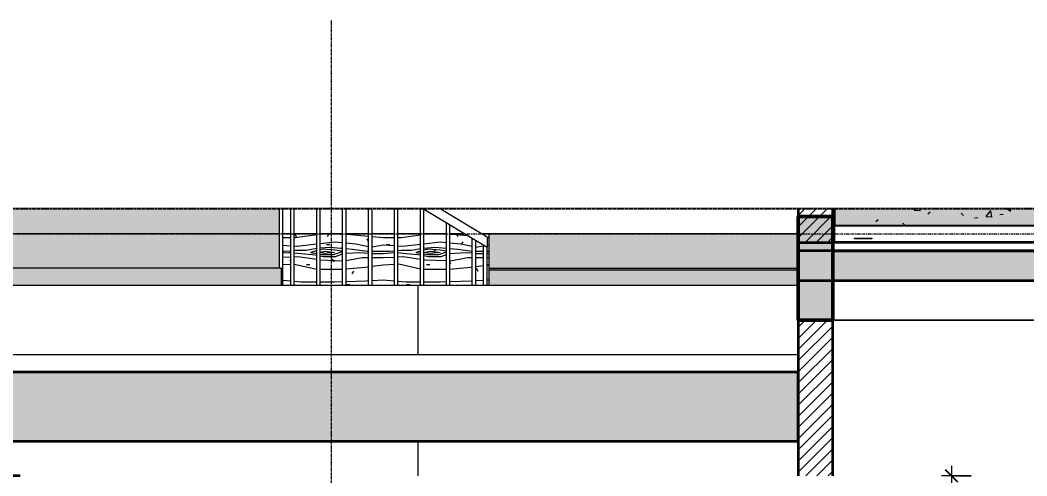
# Model space of a CAD drawing. Header units: millimetres. Extents: x 47270 to 150652, y -4714 to 3585.
# Drawn here: x 78199 to 84021, y 800 to 3435 of the extents above; entities that cross this region are included whole.
import ezdxf

# ---------------------------------------------------------------- set-up
doc = ezdxf.new("R2010")
doc.units = ezdxf.units.MM
for name, pattern in [('Centre', [31.75, 6.35, -4.7625, 15.875, -4.7625]), ('Grid Line', [22.225, 12.7, -3.175, 3.175, -3.175]), ('Hidden', [7.14375, 4.7625, -2.38125])]:
    doc.linetypes.add(name, pattern=pattern)
for name, color, linetype, lineweight in [('0-2', 50, 'Continuous', 5), ('A-ANNO-DIMS', 211, 'Continuous', 9), ('A-ANNO-DIMS-57', 211, 'Continuous', 9), ('A-DETL-GENF', 92, 'Continuous', 18), ('A-DETL-GENF-2', 92, 'Hidden', 25), ('A-FLOR-FNSH-1', 7, 'Continuous', 35), ('A-FLOR-FNSH-2', 250, 'Continuous', 18), ('A-FLOR-HRAL', 11, 'Continuous', 18), ('A-FLOR-HRAL-1', 250, 'Continuous', 18), ('A-FLOR-HRAL-2', 90, 'Continuous', 25), ('A-FLOR-LEVL-2', 51, 'Centre', 9), ('A-FLOR-PATT-1', 253, 'Continuous', 18), ('A-FLOR-PATT-2', 8, 'Continuous', 18), ('A-WALL', 113, 'Continuous', 18), ('A-WALL-1', 7, 'Continuous', 35), ('A-WALL-PATT', 111, 'Continuous', 18), ('A-WALL-PATT-1', 254, 'Continuous', 5), ('A-WALL-PATT-2', 255, 'Continuous', 18), ('A-WALL-PATT-3', 250, 'Continuous', 18), ('I-WALL-1', 250, 'Continuous', 18), ('M-EQPM-1', 250, 'Continuous', 18), ('S-BEAM-1', 9, 'Continuous', 5), ('S-BEAM-2', 10, 'Continuous', 50), ('S-BEAM-3', 250, 'Continuous', 18), ('S-GRID-1', 1, 'Grid Line', 9)]:
    doc.layers.add(name, color=color, linetype=linetype, lineweight=lineweight)
doc.styles.add('UTM Avo', font='', dxfattribs={"width": 0.9, "height": 142.5})
doc.styles.get('UTM Avo').set_extended_font_data('UTM Avo')
doc.dimstyles.new('1_Dim_chi_tiet_2_5', dxfattribs={"dimscale": 304.8, "dimtxt": 142.400385, "dimasz": 0.224409, "dimexe": 0.187008, "dimexo": 0.0625, "dimgap": 0.018701, "dimtad": 1, "dimdec": 0, "dimrnd": 5, "dimzin": 0, "dimdsep": 46, "dimtxsty": 'UTM Avo', "dimblk1": 'OBLIQUE', "dimblk2": 'OBLIQUE', "dimsah": 1, "dimcen": 0.09, "dimdle": 0.187008, "dimazin": 0, "dimtfac": 1, "dimtdec": 4, "dimtix": 1, "dimtmove": 0, "dimatfit": 3, "dimfxl": 0.374016, "dimfxlon": 1, "dimtvp": 1, "dimtolj": 1, "dimtzin": 0, "dimarcsym": 2})
pattern_1 = [(50, (58514, 15225), (415.38, -36.341), [43.434, -477.774]), (355, (58514, 15225), (-80.354, 435.61), [34.747, -382.219]), (100.451, (58548.6, 15221.97), (335.029, 399.266), [36.913, -406.045]), (46.184, (58514, 15340.8), (618.06, -95.857), [65.15, -716.66]), (96.636, (58565.5, 15332.84), (541.278, 564.135), [55.37, -609.068]), (351.184, (58514, 15340.8), (541.283, 564.13), [52.12, -573.33]), (21, (58571.9, 15311.87), (345.681, -233.165), [43.434, -477.774]), (326, (58571.9, 15311.87), (140.909, 419.949), [34.747, -382.219]), (71.451, (58600.7, 15292.44), (486.591, 186.781), [36.913, -406.045]), (37.5, (58513.99, 15225), (7.042, 192.7853), [3.822, -373.764, 3.822, -384.188, -383.667]), (37.5, (58513.99, 15225), (7.042, 192.7853), [-765.597, 3.822, -379.845]), (7.5, (58513.99, 15225), (152.3487, 228.4116), [3.822, -217.402, 3.822, -365.077, -146.228]), (7.5, (58513.99, 15225), (152.3487, 228.4116), [-590.123, 3.822, -142.406]), (327.5, (58384.84, 15225), (309.1468, -13.0621), [3.822, -140.958, 3.822, -447.891, -599.389]), (327.5, (58384.84, 15225), (309.1468, -13.0621), [-596.494, 3.822, -595.567]), (317.5, (58326.93, 15225), (337.7343, 57.9728), [3.822, -184.392, 3.822, -296.162, -425.653]), (317.5, (58326.93, 15225), (337.7343, 57.9728), [-488.198, 3.822, -421.831]), (45, (58513.99, 15225), (-143.325, 143.325), []), (45, (58513.99, 15442.17), (-143.325, 143.325), [])]
pattern_2 = [(45, (83560.068, 15225), (-32.24407, 32.24407), [])]
pattern_3 = [(0, (83560.07, 15225), (463.296, 115.824), [19.111, -328.361, 19.111, -2181.545]), (0, (83560.07, 15225), (463.296, 115.824), [-366.583, -328.361, 19.111, -675.833, -1158.24]), (0, (83560.07, 15225), (463.296, 115.824), [-1389.888, 19.111, -328.361, 19.111, -791.657]), (0, (83560.07, 15225), (463.296, 115.824), [-1756.471, -212.537, 19.111, -560.009]), (120, (83733.8, 15282.91), (-331.9545, 343.3141), [19.111, -328.361, -2200.656]), (120, (83733.8, 15282.91), (-331.9545, 343.3141), [-347.472, 19.111, -328.361, -1853.184]), (120, (83733.8, 15282.91), (-331.9545, 343.3141), [-694.944, 19.111, -675.833, -1158.24]), (120, (83733.8, 15282.91), (-331.9545, 343.3141), [-1389.888, 19.111, -328.361, -810.768]), (120, (83733.8, 15282.91), (-331.9545, 343.3141), [-1737.36, 19.111, -212.537, -579.12]), (120, (83733.8, 15282.91), (-331.9545, 343.3141), [-1969.008, 19.111, -560.009]), (240, (83791.72, 15514.56), (-131.3415, -459.1381), [19.111, -328.361, -2200.656]), (240, (83791.72, 15514.56), (-131.3415, -459.1381), [-347.472, 19.111, -328.361, -1853.184]), (240, (83791.72, 15514.56), (-131.3415, -459.1381), [-694.944, 19.111, -675.833, -1158.24]), (240, (83791.72, 15514.56), (-131.3415, -459.1381), [-1389.888, 19.111, -328.361, -810.768]), (240, (83791.72, 15514.56), (-131.3415, -459.1381), [-1737.36, 19.111, -212.537, -579.12]), (240, (83791.72, 15514.56), (-131.3415, -459.1381), [-1969.008, 19.111, -560.009])]
pattern_4 = [(349.695, (81092.695, 869.39), (3657.5982, -609.61), [68.155, -6747.38]), (0, (81159.75, 857.2), (609.6, 609.6), [67.06, -542.54]), (18.435, (81226.8, 857.2), (1219.2, 609.602), [57.83, -1869.89]), (172.875, (81281.67, 875.49), (4267.1994, -609.599), [49.15, -4865.604]), (174.806, (81232.9, 881.584), (6096.004, -609.5547), [67.333, -6665.92]), (194.036, (81165.85, 887.68), (-1828.802, -609.592), [75.4, -2438.04]), (9.462, (81141.46, 869.39), (3048.005, 609.5835), [37.08, -3670.97]), (353.66, (81178.04, 875.49), (-4876.8008, 609.5835), [55.2, -5464.96]), (185.711, (81232.9, 869.39), (-5486.3951, -609.6394), [61.264, -6065.14]), (168.69, (81171.94, 863.3), (2438.4, -609.6026), [31.084, -3077.28]), (354.806, (81037.83, 863.296), (-6096.004, 609.5547), [67.333, -6665.92]), (348.69, (81104.89, 857.2), (-2438.4, 609.6026), [62.17, -3046.194]), (0, (81165.85, 845), (609.6, 609.6), [73.15, -536.45]), (20.556, (81239, 845.01), (3048, 1219.197), [52.084, -5156.34]), (3.814, (81287.767, 863.296), (8534.40115, 609.5889), [91.643, -9072.654]), (354.806, (81379.207, 869.39), (-6096.004, 609.5547), [67.333, -6665.92]), (0, (81446.26, 863.3), (609.6, 609.6), [67.06, -542.54]), (5.194, (80903.72, 863.296), (6096.004, 609.5547), [67.333, -6665.92]), (354.806, (80970.775, 869.39), (-6096.004, 609.5547), [67.333, -6665.92]), (0, (80903.7, 875.5), (609.6, 609.6), [36.58, -573.02]), (5.194, (80940.295, 875.49), (6096.004, 609.5547), [67.333, -6665.92]), (0, (81007.35, 881.6), (609.6, 609.6), [60.96, -548.64]), (10.305, (81068.31, 881.584), (-3657.5982, -609.61), [68.155, -6747.38]), (5.194, (81135.367, 893.776), (6096.004, 609.5547), [67.333, -6665.92]), (354.806, (81202.42, 899.87), (-6096.004, 609.5547), [67.333, -6665.92]), (354.806, (81269.48, 893.776), (-6096.004, 609.5547), [67.333, -6665.92]), (351.87, (81336.535, 887.68), (-3657.6004, 609.593), [86.21, -4224.31]), (0, (81421.9, 875.5), (609.6, 609.6), [91.44, -518.16]), (347.471, (81397.495, 509.73), (3047.9989, -609.6108), [56.2, -5564.033]), (354.289, (81452.36, 497.536), (-5486.3951, 609.6394), [61.264, -6065.14]), (8.13, (81397.495, 509.73), (3657.6004, 609.593), [43.105, -4267.42]), (9.462, (81440.17, 515.82), (3048.005, 609.5835), [74.16, -3633.89]), (0, (80903.7, 528), (609.6, 609.6), [73.15, -536.45]), (350.538, (80976.87, 528.02), (-3048.005, 609.5835), [37.08, -3670.97]), (201.801, (81013.45, 521.92), (1828.8045, 609.587), [32.83, -3249.97]), (192.995, (80982.967, 509.73), (5486.3931, 1219.2375), [81.33, -8051.747]), (352.875, (81464.55, 509.73), (-4267.1994, 609.599), [49.15, -4865.604]), (7.125, (81464.55, 509.73), (4267.1994, 609.599), [49.15, -4865.604]), (0, (80903.7, 515.8), (609.6, 609.6), [48.77, -560.83]), (194.036, (80952.49, 515.82), (-1828.802, -609.592), [50.27, -2463.18]), (356.633, (81037.83, 534.112), (-9753.5944, 609.6919), [103.81, -10277.302]), (357.709, (81141.463, 528.016), (-14630.39665, 609.6991), [152.522, -15099.665]), (3.18, (81293.863, 521.92), (10363.1983, 609.6312), [109.897, -10879.823]), (9.462, (81403.59, 528.02), (3048.005, 609.5835), [111.24, -3596.81]), (10.305, (80903.72, 473.15), (-3657.5982, -609.61), [68.155, -6747.38]), (15.945, (80970.775, 485.34), (-2438.4042, -609.583), [88.76, -4349.196]), (0, (81056.1, 509.7), (609.6, 609.6), [79.25, -530.35]), (351.87, (81135.37, 509.73), (-3657.6004, 609.593), [86.21, -4224.31]), (3.576, (81220.71, 497.536), (9144.00297, 609.5468), [97.726, -9674.906]), (351.254, (81318.247, 503.63), (4267.201, -609.5878), [80.18, -7937.856]), (345.964, (81397.5, 491.44), (-1828.802, 609.592), [75.4, -2438.04]), (0, (81470.65, 473.15), (609.6, 609.6), [42.67, -566.93]), (174.806, (81037.83, 534.11), (6096.004, -609.5547), [134.665, -6598.587]), (355.236, (80903.72, 570.69), (-6705.5965, 609.6414), [146.81, -7193.745]), (0, (81050, 558.5), (609.6, 609.6), [140.21, -469.39]), (4.086, (81190.23, 558.496), (7924.795, 609.6527), [171.123, -8385.02]), (0, (81360.9, 570.7), (609.6, 609.6), [152.4, -457.2]), (7.125, (80903.72, 442.67), (4267.1994, 609.599), [147.443, -4767.31]), (6.34, (81050.02, 460.96), (4876.8008, 609.5835), [110.403, -5409.76]), (357.51, (81159.75, 473.152), (-13411.19697, 609.7044), [140.34, -13893.706]), (353.48, (81299.959, 467.056), (-15849.59217, 1828.85517), [214.749, -21260.135]), (3.013, (80903.72, 838.912), (10972.79715, 609.6408), [115.984, -11482.446]), (351.87, (81019.54, 845.01), (-3657.6004, 609.593), [129.316, -4181.21]), (357.614, (81147.559, 826.72), (-14020.79943, 609.61372), [146.43, -14496.664]), (10.62, (81293.863, 820.624), (-6705.59246, -1219.2397), [99.236, -9824.334]), (0, (81391.4, 838.9), (609.6, 609.6), [121.92, -487.68]), (356.82, (80903.72, 912.064), (-10363.1983, 609.6312), [109.897, -10879.823]), (6.009, (81013.447, 905.968), (-6095.999, -609.5992), [116.464, -11529.93]), (6.71, (81129.27, 918.16), (-5486.39734, -609.6157), [104.346, -10330.325]), (354.289, (81232.9, 930.35), (-5486.3951, 609.6394), [122.53, -6003.877]), (347.905, (81354.823, 918.16), (-5486.3949, 1219.22295), [87.28, -8640.862]), (9.462, (81440.17, 899.87), (3048.005, 609.5835), [74.16, -3633.89]), (3.814, (80903.72, 796.24), (8534.40115, 609.5889), [91.643, -9072.654]), (347.196, (80995.159, 802.336), (-7924.80896, 1828.76326), [137.532, -13615.67]), (0, (81129.3, 771.86), (609.6, 609.6), [152.4, -457.2]), (5.44, (81281.67, 771.856), (-6705.6025, -609.56085), [128.595, -12730.932]), (6.71, (81409.687, 784.048), (-5486.39734, -609.61573), [104.346, -10330.325]), (0, (80903.7, 954.74), (609.6, 609.6), [103.63, -505.97]), (8.13, (81007.35, 954.74), (3657.6004, 609.593), [172.42, -4138.1]), (357.614, (81178.039, 979.12), (-14020.79943, 609.61372), [146.43, -14496.664]), (354.472, (81324.343, 973.024), (12801.59101, -1219.3029), [189.859, -18796.025]), (6.843, (80903.719, 400), (-10363.19504, -1219.24128), [153.494, -15195.842]), (0, (81056.1, 418.3), (609.6, 609.6), [170.69, -438.91]), (356.348, (81226.807, 418.288), (-18897.60496, 1219.126665), [287.095, -28422.422]), (0, (80903.7, 613.36), (609.6, 609.6), [146.3, -463.3]), (4.764, (81050.02, 613.36), (6705.5965, 609.6414), [146.81, -7193.745]), (358.152, (81196.327, 625.552), (-18287.99624, 609.72412), [189.074, -18718.355]), (357.274, (81385.303, 619.456), (-12192.00424, 609.53415), [128.16, -12687.945]), (354.806, (80903.72, 710.896), (-6096.004, 609.5547), [134.665, -6598.587]), (0, (81037.83, 698.7), (609.6, 609.6), [195.07, -414.53]), (1.909, (81232.903, 698.704), (17678.40105, 609.55323), [182.982, -18115.176]), (3.576, (81415.783, 704.8), (9144.00297, 609.5468), [97.726, -9674.906])]

# ---------------------------------------------------------------- blocks, each defined once
blk = doc.blocks.new('NCV_TKTC_KET CAU_rvt-2-TKCS_BỂ NƯỚC NGẦM - MẶT CẮT 2')
at = {"layer": 'A-FLOR-PATT-1'}
h = blk.add_hatch(dxfattribs=at)
h.set_pattern_fill('FP_2', color=256, style=0, pattern_type=2)
h.set_pattern_definition(pattern_1)
h.paths.add_polyline_path([(68414.1, 1930), (68414.1, 2100), (65852.6, 2100), (65852.6, 1930), (67488.7, 1930)])
h.paths.add_polyline_path([(58303.7, 1930), (61127.5, 1930), (61127.5, 2100), (57652.6, 2100), (57652.6, 1930)])
h = blk.add_hatch(dxfattribs=at)
h.set_pattern_fill('FP_2', color=256, style=0, pattern_type=2)
h.set_pattern_definition(pattern_1)
h.paths.add_polyline_path([(68414.1, 1930), (68414.1, 2100), (65852.6, 2100), (65852.6, 1930), (67488.7, 1930)])
h.paths.add_polyline_path([(58303.7, 1930), (61127.5, 1930), (61127.5, 2100), (57652.6, 2100), (57652.6, 1930)])
at = {"layer": 'S-BEAM-1'}
for points in [[(57852.6, 2100), (57852.6, 2300), (57652.6, 2300), (57652.6, 2100)], [(57852.6, 1700), (57852.6, 2100), (57652.6, 2100), (57652.6, 1700)]]:
    blk.add_hatch(color=256, dxfattribs=at).paths.add_polyline_path(points)
at = {"layer": 'A-FLOR-FNSH-1'}
for p, q in [((61127.5, 2100), (57652.6, 2100)), ((57652.6, 2100), (57652.6, 1930)), ((57652.6, 1930), (61127.5, 1930)), ((53152.6, 800), (52577.6, 800))]:
    blk.add_line(p, q, dxfattribs=at)
at = {"layer": 'S-BEAM-2'}
for p, q in [((57852.6, 2300), (57652.6, 2300)), ((57652.6, 2300), (57652.6, 2100)), ((57852.6, 2100), (57852.6, 2300)), ((57652.6, 2100), (57652.6, 1700)), ((57852.6, 1700), (57852.6, 2100)), ((57652.6, 1700), (57852.6, 1700))]:
    blk.add_line(p, q, dxfattribs=at)
at = {"layer": 'S-BEAM-3'}
blk.add_line((57852.6, 1700), (60927.6, 1700), dxfattribs=at)
blk = doc.blocks.new('THU NUOC - THU NUOC-461820-TKCS_BỂ NƯỚC NGẦM - MẶT CẮT 2')
at = {"layer": 'M-EQPM-1'}
for p, q in [((57978.2, 2173.2), (58078.2, 2173.2)), ((57978.2, 2170), (57978.2, 2173.2)), ((58078.2, 2170), (57978.2, 2170)), ((58078.2, 2173.2), (58078.2, 2170))]:
    blk.add_line(p, q, dxfattribs=at)
blk = doc.blocks.new('Railing - Railing-784301-TKCS_BỂ NƯỚC NGẦM - MẶT CẮT 2')
at = {"layer": 'A-FLOR-HRAL-1'}
blk.add_line((57862.564287, 2245), (60917.564287, 2245), dxfattribs=at)
at = {"layer": 'A-FLOR-HRAL-2'}
for p, q in [((57862.564287, 2245), (57852.564287, 2245)), ((57852.564287, 2245), (57852.564287, 2150)), ((57862.564287, 2150), (57862.564287, 2245)), ((60927.564287, 2245), (60917.564287, 2245)), ((60917.564287, 2245), (60917.564287, 2150)), ((60927.564287, 2150), (60927.564287, 2245)), ((57852.564287, 2150), (57862.564287, 2150)), ((60917.564287, 2150), (60927.564287, 2150))]:
    blk.add_line(p, q, dxfattribs=at)
blk = doc.blocks.new('NCV_TKTC_TANG 1_rvt-2-TKCS_BỂ NƯỚC NGẦM - MẶT CẮT 2')
at = {"layer": 'A-WALL-PATT-2'}
h = blk.add_hatch(dxfattribs=at)
h.set_pattern_fill('FP_7', color=256, style=0, pattern_type=2)
h.set_pattern_definition([(50, (58514, 15225), (415.38, -36.341), [43.434, -477.774]), (355, (58514, 15225), (-80.354, 435.61), [34.747, -382.219]), (100.451, (58548.6, 15221.97), (335.029, 399.266), [36.913, -406.045]), (46.184, (58514, 15340.8), (618.06, -95.857), [65.15, -716.66]), (96.636, (58565.5, 15332.84), (541.278, 564.135), [55.37, -609.068]), (351.184, (58514, 15340.8), (541.283, 564.13), [52.12, -573.33]), (21, (58571.9, 15311.87), (345.681, -233.165), [43.434, -477.774]), (326, (58571.9, 15311.87), (140.909, 419.95), [34.747, -382.219]), (71.451, (58600.7, 15292.44), (486.591, 186.781), [36.913, -406.045]), (37.5, (58513.99, 15225), (7.042, 192.7853), [19.111, -358.475, 19.111, -368.899, -383.667]), (37.5, (58513.99, 15225), (7.042, 192.7853), [-765.597, 19.111, -364.556]), (7.5, (58513.99, 15225), (152.3487, 228.4116), [19.111, -202.113, 19.111, -349.788, -146.228]), (7.5, (58513.99, 15225), (152.3487, 228.4116), [-590.123, 19.111, -127.117]), (327.5, (58384.84, 15225), (309.1468, -13.062), [19.111, -125.669, 19.111, -432.603, -599.389]), (327.5, (58384.84, 15225), (309.1468, -13.062), [-596.494, 19.111, -580.278]), (317.5, (58326.93, 15225), (337.7343, 57.973), [19.111, -169.103, 19.111, -280.873, -425.653]), (317.5, (58326.93, 15225), (337.7343, 57.973), [-488.198, 19.111, -406.542])])
h.paths.add_polyline_path([(58139.7, 2250), (60917.6, 2250), (60917.6, 2344.7), (57862.6, 2344.7), (57862.6, 2250), (57975.7, 2250)])
h = blk.add_hatch(dxfattribs=at)
h.set_pattern_fill('FP_8', color=256, style=0, pattern_type=2)
h.set_pattern_definition([(37.5, (58513.985, 15225), (-1.82368, 55.79332), [1.911, -42.102, 1.911, -47.314, -47.053]), (37.5, (58513.985, 15225), (-1.82368, 55.79332), [-93.238, 1.911, -45.142]), (7.5, (58513.985, 15225), (51.24607, 81.71806), [1.911, -21.833, 1.911, -37.759, -15.202]), (7.5, (58513.985, 15225), (51.24607, 81.71806), [-63.414, 1.911, -13.291]), (327.5, (58478.37, 15225), (90.17286, 0.16381), [1.911, -12.567, 1.911, -50.21, -68.047]), (327.5, (58478.37, 15225), (90.17286, 0.16381), [-66.599, 1.911, -66.136]), (317.5, (58478.37, 15225), (87.04516, 25.41396), [1.911, -5.328, 1.911, -32.257, -39.091]), (317.5, (58478.37, 15225), (87.04516, 25.41396), [-41.407, 1.911, -37.18])])
h.paths.add_polyline_path([(58139.7, 2250), (60917.6, 2250), (60917.6, 2344.7), (57862.6, 2344.7), (57862.6, 2250), (57975.7, 2250)])
at = {"layer": 'A-WALL-PATT-3'}
h = blk.add_hatch(dxfattribs=at)
h.set_pattern_fill('FP_17', color=256, style=0, pattern_type=2)
h.set_pattern_definition([(45, (58513.985, 15225), (-30.22881, 30.22881), [])])
h.paths.add_polyline_path([(57862.6, 2250), (57862.6, 2344.7), (57852.6, 2344.7), (57852.6, 2250)])
at = {"layer": 'A-FLOR-FNSH-1'}
for p, q in [((60927.6, 2150), (57852.6, 2150)), ((57852.6, 2150), (57852.6, 2100)), ((57852.6, 2100), (60927.6, 2100))]:
    blk.add_line(p, q, dxfattribs=at)
at = {"layer": 'A-WALL-1'}
for p, q in [((57852.6, 2344.7), (57852.6, 2250)), ((57862.6, 2250), (57862.6, 2344.7)), ((57852.6, 2250), (57862.6, 2250))]:
    blk.add_line(p, q, dxfattribs=at)
at = {"layer": 'I-WALL-1'}
blk.add_line((57862.6, 2250), (60917.6, 2250), dxfattribs=at)
at = {"layer": 'A-FLOR-HRAL-1'}
blk.add_blockref('Railing - Railing-784301-TKCS_BỂ NƯỚC NGẦM - MẶT CẮT 2', (0, 0), dxfattribs=at)
at = {"layer": 'M-EQPM-1'}
blk.add_blockref('THU NUOC - THU NUOC-461820-TKCS_BỂ NƯỚC NGẦM - MẶT CẮT 2', (0, 0), dxfattribs=at)
blk = doc.blocks.new('Railing - 20mm-2407305-TKCS_BỂ NƯỚC NGẦM - MẶT CẮT 2')
at = {"layer": 'A-FLOR-HRAL'}
for p, q in [((54717.6, 1900), (54717.6, 2344.7)), ((54737.6, 1900), (54737.6, 2344.7))]:
    blk.add_line(p, q, dxfattribs=at)
blk = doc.blocks.new('Railing - 20mm-2407303-TKCS_BỂ NƯỚC NGẦM - MẶT CẮT 2')
at = {"layer": 'A-FLOR-HRAL'}
for p, q in [((54867.6, 1900), (54867.6, 2344.7)), ((54887.6, 1900), (54887.6, 2344.7))]:
    blk.add_line(p, q, dxfattribs=at)
blk = doc.blocks.new('Railing - 20mm-V2-TKCS_BỂ NƯỚC NGẦM - MẶT CẮT 2')
at = {"layer": 'A-FLOR-HRAL'}
for p, q in [((55017.6, 1900), (55017.6, 2344.7)), ((55037.6, 1900), (55037.6, 2344.7))]:
    blk.add_line(p, q, dxfattribs=at)
blk = doc.blocks.new('Railing - 20mm-V3-TKCS_BỂ NƯỚC NGẦM - MẶT CẮT 2')
at = {"layer": 'A-FLOR-HRAL'}
for p, q in [((55167.6, 1900), (55167.6, 2344.7)), ((55187.6, 1900), (55187.6, 2344.7))]:
    blk.add_line(p, q, dxfattribs=at)
blk = doc.blocks.new('Railing - 20mm-V4-TKCS_BỂ NƯỚC NGẦM - MẶT CẮT 2')
at = {"layer": 'A-FLOR-HRAL'}
for p, q in [((55317.6, 1900), (55317.6, 2344.7)), ((55337.6, 1900), (55337.6, 2344.7))]:
    blk.add_line(p, q, dxfattribs=at)
blk = doc.blocks.new('Railing - 20mm-V5-TKCS_BỂ NƯỚC NGẦM - MẶT CẮT 2')
at = {"layer": 'A-FLOR-HRAL'}
for p, q in [((55467.6, 1900), (55467.6, 2344.7)), ((55487.6, 1900), (55487.6, 2340.7))]:
    blk.add_line(p, q, dxfattribs=at)
blk = doc.blocks.new('Railing - 20mm-V6-TKCS_BỂ NƯỚC NGẦM - MẶT CẮT 2')
at = {"layer": 'A-FLOR-HRAL'}
for p, q in [((55617.6, 1900), (55617.6, 2262.7)), ((55637.6, 1900), (55637.6, 2250.7))]:
    blk.add_line(p, q, dxfattribs=at)
blk = doc.blocks.new('Railing - 20mm-V7-TKCS_BỂ NƯỚC NGẦM - MẶT CẮT 2')
at = {"layer": 'A-FLOR-HRAL'}
for p, q in [((55767.6, 1900), (55767.6, 2172.7)), ((55787.6, 1900), (55787.6, 2160.7))]:
    blk.add_line(p, q, dxfattribs=at)
blk = doc.blocks.new('Railing - 20mm-2407301-TKCS_BỂ NƯỚC NGẦM - MẶT CẮT 2')
at = {"layer": 'A-FLOR-HRAL'}
for p, q in [((54652.6, 2000), (54652.6, 2344.7)), ((54672.6, 1900), (54672.6, 2344.7))]:
    blk.add_line(p, q, dxfattribs=at)
blk = doc.blocks.new('Railing - 20mm-2407299-TKCS_BỂ NƯỚC NGẦM - MẶT CẮT 2')
at = {"layer": 'A-FLOR-HRAL'}
for p, q in [((55832.6, 1900), (55832.6, 2133.7)), ((55852.6, 1900), (55852.6, 2121.7))]:
    blk.add_line(p, q, dxfattribs=at)
blk = doc.blocks.new('Railing - Railing-2412075-TKCS_BỂ NƯỚC NGẦM - MẶT CẮT 2')
for name in ['Railing - 20mm-2407301-TKCS_BỂ NƯỚC NGẦM - MẶT CẮT 2', 'Railing - 20mm-2407305-TKCS_BỂ NƯỚC NGẦM - MẶT CẮT 2', 'Railing - 20mm-2407303-TKCS_BỂ NƯỚC NGẦM - MẶT CẮT 2', 'Railing - 20mm-V2-TKCS_BỂ NƯỚC NGẦM - MẶT CẮT 2', 'Railing - 20mm-V3-TKCS_BỂ NƯỚC NGẦM - MẶT CẮT 2', 'Railing - 20mm-V4-TKCS_BỂ NƯỚC NGẦM - MẶT CẮT 2', 'Railing - 20mm-V5-TKCS_BỂ NƯỚC NGẦM - MẶT CẮT 2', 'Railing - 20mm-V6-TKCS_BỂ NƯỚC NGẦM - MẶT CẮT 2', 'Railing - 20mm-V7-TKCS_BỂ NƯỚC NGẦM - MẶT CẮT 2', 'Railing - 20mm-2407299-TKCS_BỂ NƯỚC NGẦM - MẶT CẮT 2']:
    blk.add_blockref(name, (0, 0))
blk = doc.blocks.new('Top Rail Type - Top Rail_Internal_-2412085-TKCS_BỂ NƯỚC NGẦM - MẶT CẮT 2')
at = {"layer": 'A-FLOR-HRAL'}
for p, q in [((55480.9, 2344.7), (55852.6, 2121.7)), ((55852.6, 2180), (55578.1, 2344.7)), ((55852.6, 2180), (55852.6, 2121.7))]:
    blk.add_line(p, q, dxfattribs=at)
blk = doc.blocks.new('BORDER VIEW - BORDER VIEW-3501051-TKCS_BỂ NƯỚC NGẦM - MẶT CẮT 2')
at = {"layer": 'A-DETL-GENF-2'}
blk.add_line((48592.5, 2344.7), (68264.1, 2344.7), dxfattribs=at)
blk = doc.blocks.new('DIMBLOCK34-TKCS_BỂ NƯỚC NGẦM - MẶT CẮT 2')
at = {"layer": 'A-ANNO-DIMS-57', "lineweight": 25}
for p, q in [((83584.3, 800), (83550.1, 834.2)), ((83584.3, 800), (83618.5, 765.8)), ((83584.3, 250), (83550.1, 284.2)), ((83584.3, 250), (83618.5, 215.8))]:
    blk.add_line(p, q, dxfattribs=at)
at = {"layer": 'A-ANNO-DIMS-57'}
for p, q in [((83584.3, 857), (83584.3, 193)), ((83698.3, 800), (83527.3, 800)), ((83584.3, 800), (83698.3, 800)), ((83698.3, 250), (83527.3, 250)), ((83584.3, 250), (83698.3, 250))]:
    blk.add_line(p, q, dxfattribs=at)
at = {"layer": 'A-ANNO-DIMS-57', "color": 0, "insert": (83399.2, 378.6), "char_height": 142.5, "width": 351.254, "attachment_point": 1, "rotation": 90, "line_spacing_factor": 1.110334, "style": 'UTM Avo'}
blk.add_mtext('550', dxfattribs=at)
blk = doc.blocks.new('_Oblique')
at = {"color": 0, "linetype": 'ByBlock', "lineweight": -2}
blk.add_line((-0.5, -0.5), (0.5, 0.5), dxfattribs=at)

msp = doc.modelspace()

# ---------------------------------------------------------------- hatches: boundary and pattern name
at = {"layer": 'A-FLOR-PATT-2'}
h = msp.add_hatch(dxfattribs=at)
h.set_pattern_fill('FP_6', color=256, style=0, pattern_type=2)
h.set_pattern_definition([(0, (83560.07, 15225), (180.975, 180.975), [180.975, -180.975]), (0, (83560.07, 15292.87), (180.975, 180.975), [180.975, -180.975]), (0, (83560.07, 15360.73), (180.975, 180.975), [180.975, -180.975]), (90, (83582.69, 15383.35), (-180.975, 180.975), [180.975, -180.975]), (90, (83650.55, 15383.35), (-180.975, 180.975), [180.975, -180.975]), (90, (83718.42, 15383.35), (-180.975, 180.975), [180.975, -180.975])])
h.paths.add_polyline_path([(90898.6, 1000), (90898.6, 1400), (86173.6, 1400), (86173.6, 1000), (88598.4, 1000)])
h.paths.add_polyline_path([(78101.3, 1000), (82698.6, 1000), (82698.6, 1400), (77973.6, 1400), (77973.6, 1000)])
at = {"layer": 'A-WALL-PATT'}
h = msp.add_hatch(dxfattribs=at)
h.set_pattern_fill('FP_1', color=256, style=0, pattern_type=2)
h.set_pattern_definition(pattern_2)
h.paths.add_polyline_path([(82898.6, 2150), (82898.6, 2344.7), (82698.6, 2344.7), (82698.6, 2150)])
h = msp.add_hatch(dxfattribs=at)
h.set_pattern_fill('FP_1', color=256, style=0, pattern_type=2)
h.set_pattern_definition(pattern_2)
h.paths.add_polyline_path([(82898.7, 800), (82898.7, 1700), (82698.7, 1700), (82698.7, 800)])
at = {"layer": 'A-WALL-PATT-1'}
for points in [[(79698.7, 2200), (79698.7, 2344.7), (77973.6, 2344.7), (77973.6, 2200), (78101.3, 2200)], [(78101.3, 2000), (79698.7, 2000), (79698.7, 2200), (77973.6, 2200), (77973.6, 2000), (77983.6, 2000)], [(79698.7, 1900), (79698.7, 2000), (77973.6, 2000), (77973.6, 1900), (79355.7, 1900)], [(79708.7, 1900), (79708.7, 2000), (79698.7, 2000), (79698.7, 1900)], [(82698.6, 1990), (82698.6, 2000), (80908.7, 2000), (80908.7, 1990), (82298.6, 1990)]]:
    msp.add_hatch(color=256, dxfattribs=at).paths.add_polyline_path(points)
h = msp.add_hatch(color=256, dxfattribs=at)
h.paths.add_polyline_path([(82698.6, 1900), (82698.7, 1900), (82698.6, 1990), (80908.7, 1990), (80908.7, 1900), (82037.7, 1900)])
h.paths.add_polyline_path([(82037.7, 2000), (82698.6, 2000), (82698.6, 2200), (80908.7, 2200), (80908.7, 2000)])
at = {"layer": 'A-WALL-PATT-2'}
h = msp.add_hatch(dxfattribs=at)
h.set_pattern_fill('FP_12', color=256, style=0, pattern_type=2)
h.set_pattern_definition(pattern_3)
h.paths.add_polyline_path([(80083.7, 1900), (80213.7, 1900), (80213.7, 2200), (80083.7, 2200), (80083.7, 2000)])
h.paths.add_polyline_path([(79763.7, 1900), (79763.7, 2200), (79718.7, 2200), (79718.7, 1900)])
h.paths.add_polyline_path([(79783.7, 1900), (79913.7, 1900), (79913.7, 2200), (79783.7, 2200), (79783.7, 2000)])
h.paths.add_polyline_path([(80063.7, 1900), (80063.7, 2200), (79933.7, 2200), (79933.7, 1900)])
h.paths.add_polyline_path([(80363.7, 1900), (80363.7, 2200), (80233.7, 2200), (80233.7, 1900)])
h.paths.add_polyline_path([(80383.7, 1900), (80513.7, 1900), (80513.7, 2200), (80383.7, 2200), (80383.7, 2000)])
h.paths.add_polyline_path([(80878.7, 1900), (80878.7, 2133.7), (80833.7, 2160.7), (80833.7, 1900)])
h.paths.add_polyline_path([(80813.7, 1900), (80813.7, 2172.7), (80768.2, 2200), (80683.7, 2200), (80683.7, 1900), (80725.5, 1900)])
h.paths.add_polyline_path([(80533.7, 1900), (80663.7, 1900), (80663.7, 2200), (80533.7, 2200), (80533.7, 2121.7)])
h.paths.add_polyline_path([(80898.7, 2180), (80898.7, 2200), (80865.4, 2200)])
h = msp.add_hatch(dxfattribs=at)
h.set_pattern_fill('FP_19', color=256, style=0, pattern_type=2)
h.set_pattern_definition(pattern_4)
h.paths.add_polyline_path([(80083.7, 1900), (80213.7, 1900), (80213.7, 2200), (80083.7, 2200), (80083.7, 2000)])
h.paths.add_polyline_path([(79763.7, 1900), (79763.7, 2200), (79718.7, 2200), (79718.7, 1900)])
h.paths.add_polyline_path([(79783.7, 1900), (79913.7, 1900), (79913.7, 2200), (79783.7, 2200), (79783.7, 2000)])
h.paths.add_polyline_path([(80063.7, 1900), (80063.7, 2200), (79933.7, 2200), (79933.7, 1900)])
h.paths.add_polyline_path([(80363.7, 1900), (80363.7, 2200), (80233.7, 2200), (80233.7, 1900)])
h.paths.add_polyline_path([(80383.7, 1900), (80513.7, 1900), (80513.7, 2200), (80383.7, 2200), (80383.7, 2000)])
h.paths.add_polyline_path([(80878.7, 1900), (80878.7, 2133.7), (80833.7, 2160.7), (80833.7, 1900)])
h.paths.add_polyline_path([(80813.7, 1900), (80813.7, 2172.7), (80768.2, 2200), (80683.7, 2200), (80683.7, 1900), (80725.5, 1900)])
h.paths.add_polyline_path([(80533.7, 1900), (80663.7, 1900), (80663.7, 2200), (80533.7, 2200), (80533.7, 2121.7)])
h.paths.add_polyline_path([(80898.7, 2180), (80898.7, 2200), (80865.4, 2200)])
h = msp.add_hatch(dxfattribs=at)
h.set_pattern_fill('FP_12', color=256, style=0, pattern_type=2)
h.set_pattern_definition(pattern_3)
h.paths.add_polyline_path([(80908.7, 1900), (80908.7, 2200), (80898.7, 2200), (80898.7, 1900)])
h = msp.add_hatch(dxfattribs=at)
h.set_pattern_fill('FP_19', color=256, style=0, pattern_type=2)
h.set_pattern_definition(pattern_4)
h.paths.add_polyline_path([(80908.7, 1900), (80908.7, 2200), (80898.7, 2200), (80898.7, 1900)])

# ---------------------------------------------------------------- linework, layer by layer
at = {"layer": 'A-FLOR-FNSH-1'}
for p, q in [((82698.6, 1400), (77973.6, 1400)), ((82698.6, 1000), (82698.6, 1400)), ((77973.6, 1000), (82698.6, 1000))]:
    msp.add_line(p, q, dxfattribs=at)
at = {"layer": 'A-FLOR-FNSH-2'}
for p, q in [((82698.6, 1500), (77973.6, 1500)), ((82698.6, 1400), (82698.6, 1500))]:
    msp.add_line(p, q, dxfattribs=at)
at = {"layer": 'A-FLOR-LEVL-2'}
msp.add_line((72327.1, 2200), (94184, 2200), dxfattribs=at)
at = {"layer": 'A-WALL'}
for p, q in [((79698.7, 2200), (77973.6, 2200)), ((79763.7, 2200), (79718.7, 2200)), ((79913.7, 2200), (79783.7, 2200)), ((80063.7, 2200), (79933.7, 2200)), ((80213.7, 2200), (80083.7, 2200)), ((80363.7, 2200), (80233.7, 2200)), ((80513.7, 2200), (80383.7, 2200)), ((80663.7, 2200), (80533.7, 2200)), ((80768.2, 2200), (80683.7, 2200)), ((82698.6, 2200), (80865.4, 2200)), ((80908.7, 2200), (80908.7, 1900)), ((79708.7, 2000), (77983.6, 2000)), ((79708.7, 2000), (79708.7, 1900)), ((80908.7, 2000), (82698.6, 2000)), ((82698.6, 1990), (80908.7, 1990)), ((82698.7, 1900), (77973.6, 1900)), ((80498.6, 1900), (80498.6, 1500)), ((85973.6, 1700), (82898.7, 1700)), ((80498.6, 1000), (80498.6, 800))]:
    msp.add_line(p, q, dxfattribs=at)
at = {"layer": 'A-WALL-1'}
for p, q in [((82698.6, 2344.7), (82698.6, 2150)), ((82898.6, 2150), (82898.6, 2344.7)), ((82698.6, 2150), (82898.6, 2150)), ((82698.7, 1700), (82698.7, 800)), ((82898.7, 1700), (82698.7, 1700)), ((82898.7, 800), (82898.7, 1700))]:
    msp.add_line(p, q, dxfattribs=at)
at = {"layer": 'S-GRID-1'}
for p, q in [((79998.6, 2009.5), (79998.6, 3434.5)), ((79998.6, -2352.7), (79998.6, 2009.5))]:
    msp.add_line(p, q, dxfattribs=at)

# ---------------------------------------------------------------- block references
at = {"layer": '0-2'}
for name in ['NCV_TKTC_TANG 1_rvt-2-TKCS_BỂ NƯỚC NGẦM - MẶT CẮT 2', 'NCV_TKTC_KET CAU_rvt-2-TKCS_BỂ NƯỚC NGẦM - MẶT CẮT 2']:
    msp.add_blockref(name, (25046.1, 0), dxfattribs=at)
at = {"layer": 'A-DETL-GENF'}
msp.add_blockref('BORDER VIEW - BORDER VIEW-3501051-TKCS_BỂ NƯỚC NGẦM - MẶT CẮT 2', (25046.1, 0), dxfattribs=at)
at = {"layer": 'A-FLOR-HRAL'}
msp.add_blockref('Top Rail Type - Top Rail_Internal_-2412085-TKCS_BỂ NƯỚC NGẦM - MẶT CẮT 2', (25046.1, 0), dxfattribs=at)
at = {"layer": 'A-FLOR-HRAL-1'}
msp.add_blockref('Railing - Railing-2412075-TKCS_BỂ NƯỚC NGẦM - MẶT CẮT 2', (25046.1, 0), dxfattribs=at)

# ---------------------------------------------------------------- dimensions: what is measured, and where the dimension line sits
at = {"layer": 'A-ANNO-DIMS'}
dim = msp.add_linear_dim(base=(83584.3, 250), p1=(83698.3, 800), p2=(83698.3, 250), angle=90, dimstyle='1_Dim_chi_tiet_2_5', override={"dimpost": '<>', "dimfxl": 550}, dxfattribs=at)
dim.commit()
dim.dimension.update_dxf_attribs({"geometry": 'DIMBLOCK34-TKCS_BỂ NƯỚC NGẦM - MẶT CẮT 2', "text_midpoint": (83504.9, 525)})

doc.saveas('drawing.dxf')
